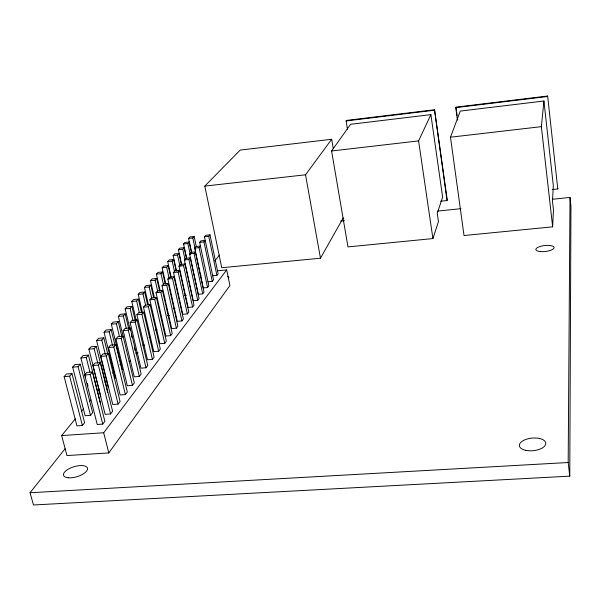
<?xml version="1.0" encoding="UTF-8"?>
<svg xmlns="http://www.w3.org/2000/svg" width="601" height="601" viewBox="0 0 601 601"><rect width="100%" height="100%" fill="white"/><g stroke="black" fill="none" stroke-linecap="round" stroke-linejoin="round"><path stroke-width="0.9" d="M65.126 448.729L30.05 492.737L33.468 504.975L569.771 476.15L570.95 206.188L570.018 197.451L552.304 199.277M569.771 476.15L568.185 462.515L570.018 197.451M552.214 189.533L557.766 188.947L557.788 188.331M552.65 226.84L553.461 209.997L552.499 201.38L553.318 185.566L543.92 101.006L460.291 111.08L450.48 137.201L464.025 235.524L552.65 226.84L541.366 126.653L543.92 101.006M455.768 107.639L455.964 107.151L547.639 96.025L547.594 96.506L455.768 107.639L457.399 119.674M440.548 201.222L447.039 200.539L447.242 199.915L434.531 109.75L346.469 120.433L346.101 120.936L347.476 129.245M432.908 238.574L438.467 221.611L437.25 213.197L442.644 197.226L430.894 114.626L350.563 124.302L331.594 150.994L347.971 246.906L432.908 238.574L418.596 140.897L430.894 114.626M447.039 200.539L434.531 109.75M333.239 148.439L331.677 139.267L240.205 150.077L204.806 186.092L221.746 267.73L320.468 258.205L343.269 217.847M75.328 418.874L61.648 435.567L66.951 455.558L108.789 452.929L229.913 285.535L226.69 269.909L217.6 270.781M320.468 258.205L305.526 174.793L331.677 139.267M61.648 435.567L103.688 432.758L226.69 269.909M102.741 424.111L104.867 421.331L92.456 371.974L86.92 372.41L84.681 374.994L97.242 424.486L102.741 424.111L90.24 374.558L92.456 371.974M110.546 413.939L112.605 411.257L100.51 362.583L95.056 363.019L92.892 365.521L105.13 414.322L110.546 413.939L98.369 365.085L100.51 362.583M118.096 404.105L120.087 401.506L108.3 353.501L102.929 353.936L100.833 356.355L112.763 404.488L118.096 404.105L106.227 355.912L108.3 353.501M125.399 394.579L127.329 392.07L115.835 344.704L110.539 345.147L108.511 347.491L120.147 394.97L125.399 394.579L113.829 347.047L115.835 344.704M115.948 338.904L121.192 338.461L123.13 336.199L117.916 336.643L115.948 338.904L127.299 385.752L132.475 385.361L134.346 382.927L118.352 316.389L120.208 314.323L125.173 313.88L128.652 328.492M139.334 376.429L141.145 374.07L130.199 327.958L125.053 328.401L123.152 330.595L134.226 376.827L139.334 376.429L128.314 330.152L130.199 327.958M145.983 367.774L147.733 365.483L137.043 319.972L131.972 320.416L130.132 322.542L140.95 368.165L145.983 367.774L135.217 322.098L137.043 319.972M152.421 359.375L154.126 357.159L143.684 312.227L138.681 312.67L136.893 314.736L147.463 359.774L152.421 359.375L141.911 314.293L143.684 312.227M158.679 351.232L160.332 349.076L150.122 304.715L145.194 305.165L143.459 307.164L153.781 351.63L158.679 351.232L148.402 306.72L150.122 304.715M164.749 343.321L166.349 341.233L156.373 297.427L151.505 297.878L149.822 299.816L159.919 343.719L164.749 343.321L154.705 299.373L156.373 297.427M170.639 335.643L172.202 333.608L162.435 290.351L157.635 290.801L156.005 292.687L165.876 336.042L170.639 335.643L160.82 292.236L162.435 290.351M176.363 328.184L177.881 326.208L168.325 283.477L163.592 283.927L162.007 285.76L171.661 328.582L176.363 328.184L166.755 285.31L168.325 283.477M181.93 320.926L183.403 319.011L174.057 276.798L169.384 277.249L167.837 279.029L177.287 321.332L181.93 320.926L172.525 278.579L174.057 276.798M187.339 313.88L188.774 312.017L179.616 270.307L175.004 270.758L173.509 272.486L182.764 314.285L187.339 313.88L178.136 272.043L179.616 270.307M192.605 307.021L194.003 305.21L185.033 263.997L180.48 264.44L179.015 266.123L188.083 307.427L192.605 307.021L183.59 265.68L185.033 263.997M197.729 300.35L199.081 298.584L190.299 257.852L185.799 258.302L184.379 259.94L193.259 300.755L197.729 300.35L188.894 259.489L190.299 257.852M202.71 293.851L204.032 292.131L195.423 251.879L190.983 252.322L189.6 253.915L198.3 294.257L202.71 293.851L194.055 253.472L195.423 251.879M194.679 248.055L199.081 247.612L200.411 246.057L196.024 246.5L194.679 248.055L203.213 287.932L207.57 287.526L208.855 285.851L199.622 242.346L200.937 240.836L205.264 240.392L203.972 241.903L199.622 242.346M207.991 281.771L212.296 281.366L213.55 279.735L204.445 236.786L205.722 235.314L209.997 234.871L218.125 273.771L216.901 275.363L212.649 275.769M214.76 260.954L219.44 255.087M82.397 425.5L84.606 422.736L71.947 373.589L66.456 374.025L64.127 376.609L76.943 425.876L82.397 425.5L69.648 376.173L71.947 373.589M90.503 415.351L92.644 412.669L80.316 364.206L74.9 364.642L72.653 367.136L85.132 415.727L90.503 415.351L78.092 366.7L80.316 364.206M81.278 411.61L83.652 408.71M89.602 401.453L90.789 399.996M97.332 392.017L99.713 389.11M105.062 382.574L106.85 380.395M112.8 373.138L113.987 371.688M119.937 364.431L121.124 362.974M204.445 236.786L208.735 236.343L209.997 234.871M85.718 376.97L80.895 357.986L86.251 357.542L88.407 355.131L100.427 402.933M100.735 396.405L88.873 349.121L94.154 348.685L96.235 346.349L107.729 392.603M108.165 387.202L96.596 340.549L101.794 340.106L103.815 337.845L107.774 353.951M115.369 378.277L104.078 332.24L109.202 331.797L111.155 329.603L114.874 344.914M122.349 369.63L111.328 324.194L116.376 323.751L118.269 321.625L121.98 337.033M118.352 316.389L123.333 315.946L125.173 313.88M130.319 330.512L125.166 308.816L130.086 308.373L131.867 306.375L135.263 320.799M136.284 320.603L131.784 301.469L136.63 301.026L138.365 299.088L141.543 312.723M142.61 313.234L138.207 294.34L142.985 293.897L144.668 292.011L147.568 304.579M148.424 304.662L144.443 287.413L149.161 286.97L150.798 285.137L153.698 297.818M154.397 297.72L150.505 280.682L155.163 280.239L156.748 278.458L159.648 291.252M160.084 290.433L156.395 274.139L160.993 273.695L162.54 271.96L165.177 283.702M165.823 284.235L162.127 267.776L166.665 267.332L168.167 265.65L170.804 277.504M171.12 276.948L167.702 261.585L172.186 261.142L173.644 259.504L176.033 270.322M176.551 271.089L173.126 255.56L177.55 255.117L178.978 253.524L181.367 264.463M181.765 265.049L178.407 249.693L182.779 249.25L184.169 247.702L186.513 258.513M186.723 258.603L183.553 243.976L187.873 243.54L189.217 242.03L191.576 252.968M191.674 252.871L188.564 238.417L192.831 237.973L194.146 236.501L196.264 246.418M80.895 357.986L83.073 355.567L88.407 355.131M88.873 349.121L90.976 346.785L96.235 346.349M96.596 340.549L98.639 338.288L103.815 337.845M104.078 332.24L106.054 330.047L111.155 329.603M111.328 324.194L113.236 322.068L118.269 321.625M125.166 308.816L126.969 306.818L131.867 306.375M131.784 301.469L133.535 299.531L138.365 299.088M138.207 294.34L139.905 292.454L144.668 292.011M144.443 287.413L146.096 285.58L150.798 285.137M150.505 280.682L152.106 278.902L156.748 278.458M156.395 274.139L157.958 272.403L162.54 271.96M162.127 267.776L163.645 266.085L168.167 265.65M167.702 261.585L169.174 259.94L173.644 259.504M173.126 255.56L174.56 253.96L178.978 253.524M178.407 249.693L179.804 248.138L184.169 247.702M183.553 243.976L184.913 242.466L189.217 242.03M188.564 238.417L189.893 236.937L194.146 236.501M346.101 120.936L434.298 110.246M331.594 150.994L418.596 140.897M450.48 137.201L541.366 126.653M204.806 186.092L305.526 174.793M340.692 221.055L344.418 220.672M437.641 211.079L460.944 208.682M189.6 253.915L194.055 253.472M184.379 259.94L188.894 259.489M179.015 266.123L183.59 265.68M173.509 272.486L178.136 272.043M167.837 279.029L172.525 278.579M162.007 285.76L166.755 285.31M156.005 292.687L160.82 292.236M184.62 295.519L186.37 295.354M149.822 299.816L154.705 299.373M143.459 307.164L148.402 306.72M173.156 308.764L174.951 308.606M136.893 314.736L141.911 314.293M167.641 315.623L169.467 315.457M130.132 322.542L135.217 322.098M123.152 330.595L128.314 330.152M155.216 329.994L157.086 329.836M149.056 337.469L150.633 337.334M108.511 347.491L113.829 347.047M142.865 345.139L144.465 345.004M135.691 353.11L138.117 352.907M100.833 356.355L106.227 355.912M129.117 361.246L130.763 361.111M72.653 367.136L78.092 366.7M92.892 365.521L98.369 365.085M64.127 376.609L69.648 376.173M84.681 374.994L90.24 374.558M30.05 492.737L568.185 462.515M87.325 383.303L88.009 386.015M86.251 357.542L89.902 372.034M103.688 432.758L108.789 452.929M94.154 348.685L97.783 363.252M101.794 340.106L105.34 354.477M109.202 331.797L112.507 345.357M121.192 338.461L132.475 385.361M116.376 323.751L119.449 336.485M123.333 315.946L126.338 328.514M130.086 308.373L133.076 321.039M131.394 335.027L132.04 337.739M134.399 347.686L135.045 350.398M136.63 301.026L139.402 312.881M142.985 293.897L145.697 305.601M149.161 286.97L151.873 298.78M155.163 280.239L157.815 291.906M160.993 273.695L163.442 284.566M166.665 267.332L169.114 278.316M172.186 261.142L174.583 271.998M177.55 255.117L179.962 266.093M182.779 249.25L185.138 260.098M187.873 243.54L190.239 254.516M192.831 237.973L195.535 250.64M199.404 268.722L199.795 270.533M200.569 274.154L200.952 275.957M199.081 247.612L207.57 287.526M203.972 241.903L212.296 281.366M208.735 236.343L216.901 275.363M455.964 107.151L456.467 110.847M456.715 112.695L457.091 115.467M457.338 117.315L457.714 120.087M547.639 96.025L557.766 188.947M227.749 276.43A8.602 2.689 -11.7 0 1 228.53 278.361M540.307 251.601A9.195 3.005 -6.5 0 0 554.122 247.642A9.195 3.005 -6.5 0 0 540.532 246.342A9.195 3.005 -6.5 0 0 540.307 251.601M525.74 450.344A13.26 6.326 -5.5 0 0 545.783 443.546A13.26 6.326 -5.5 0 0 526.206 439.308A13.26 6.326 -5.5 0 0 525.74 450.344M68.259 477.78A12.501 5.206 -16.7 0 0 87.476 469.419A12.501 5.206 -16.7 0 0 70.775 467.894A12.501 5.206 -16.7 0 0 68.259 477.78"/></g></svg>
